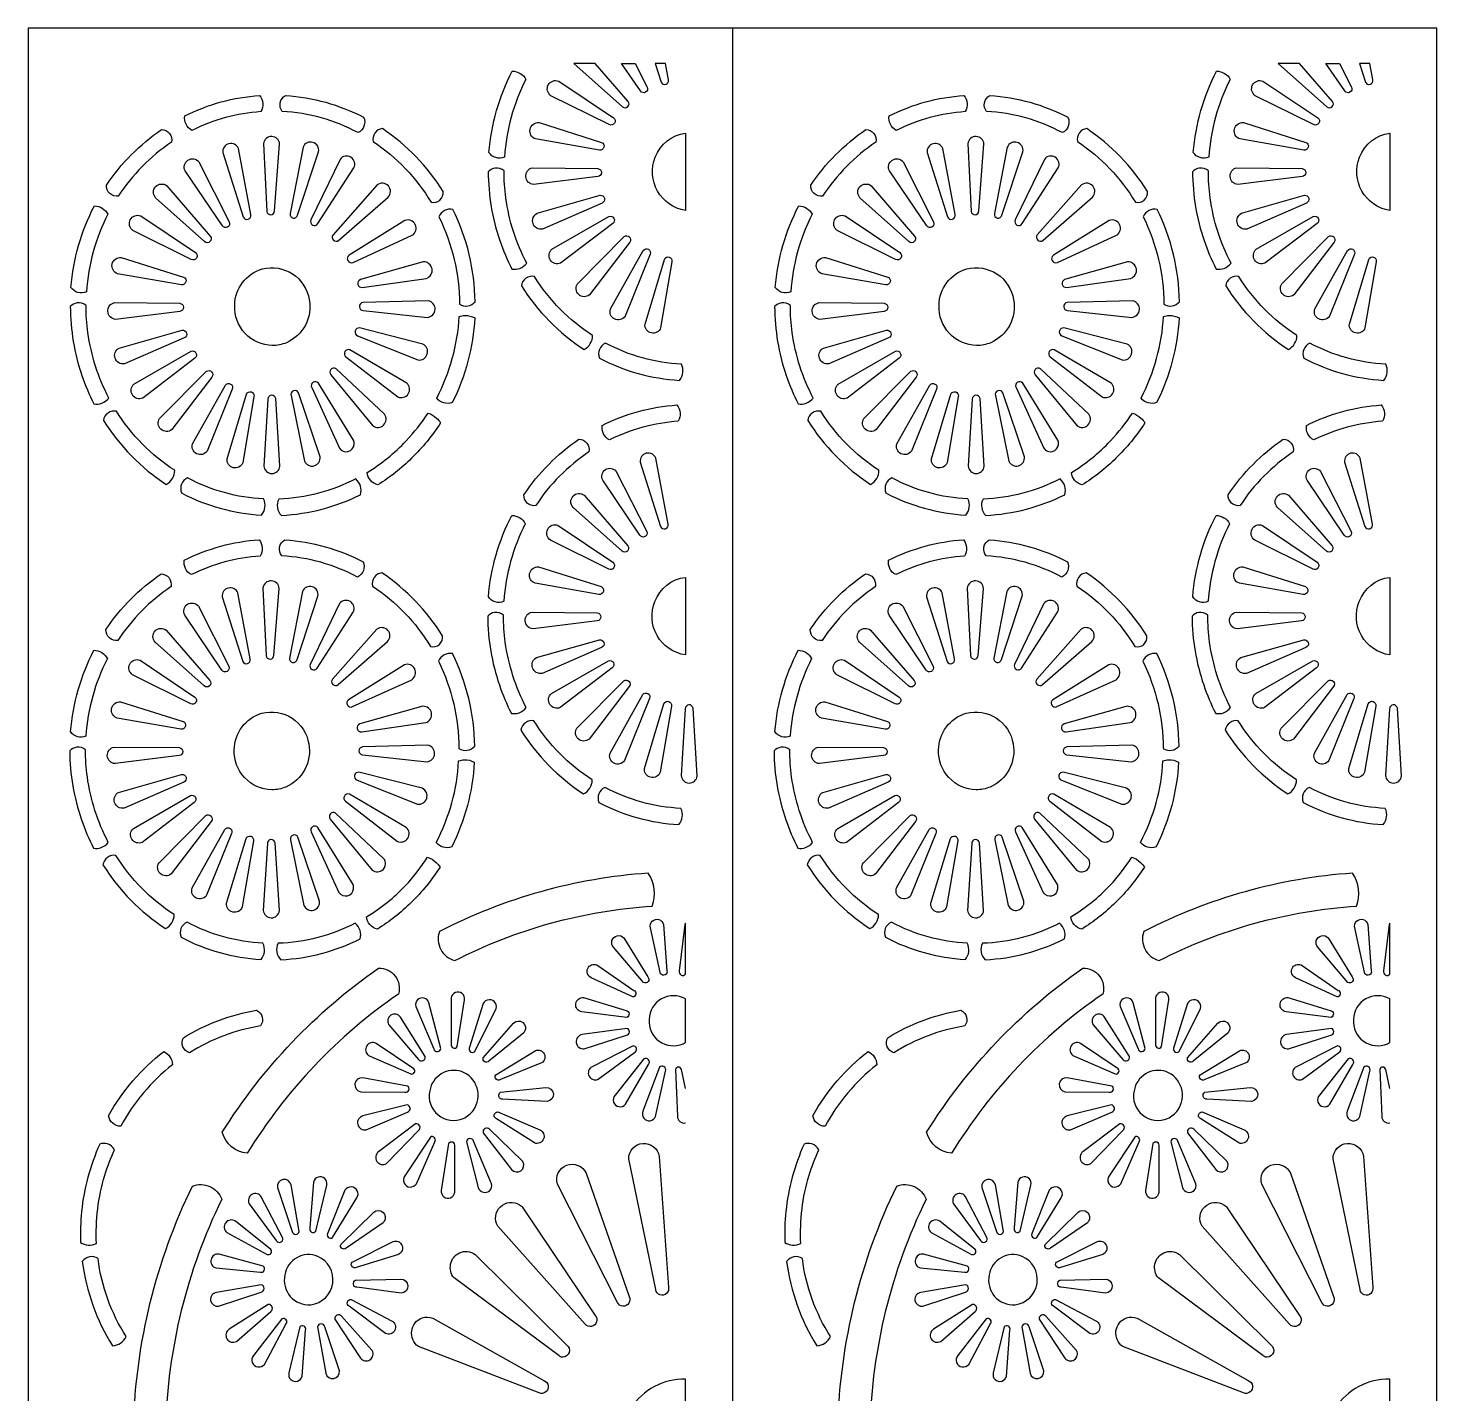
# Model space of a CAD drawing. Header units: millimetres. Extents: x -250 to 750, y -1000 to 1000.
# Drawn here: x -250 to 750, y 30 to 1000 of the extents above; entities that cross this region are included whole.
import ezdxf

# ---------------------------------------------------------------- set-up
doc = ezdxf.new("R2010")
doc.units = ezdxf.units.MM
doc.layers.add('Image', color=70, linetype='Continuous')

msp = doc.modelspace()

# ---------------------------------------------------------------- linework, layer by layer
at = {"layer": 'Image'}
msp.add_line((250, 1000), (250, -1000), dxfattribs=at)
msp.add_lwpolyline([(250, 1000), (-250, 1000), (-250, -1000), (750, -1000), (750, 1000)], close=True, dxfattribs=at)
for points in [[(137.4, 975), (171.9, 944.1, 0.876169), (176, 948), (152.6, 975)], [(171.3, 975), (180.9, 975), (189.4, 958.1, -0.944434), (184.6, 955.4)], [(195.1, 975), (199.4, 961.6, 0.905371), (204.6, 963.4), (202.5, 975)], [(637.4, 975), (671.9, 944.1, 0.876169), (676, 948), (652.6, 975)], [(671.3, 975), (680.9, 975), (689.4, 958.1, -0.944434), (684.6, 955.4)], [(695.1, 975), (699.4, 961.6, 0.905371), (704.6, 963.4), (702.5, 975)], [(103.3, 963.6, 0.101503), (88.1, 908.5, -0.367731), (77.1, 911.7, -0.099047), (93.6, 969.5, -0.274684)], [(162.5, 931.5), (121.1, 952, -0.893427), (126.6, 962.4), (165.5, 936.3, -0.92788)], [(603.3, 963.6, 0.101503), (588.1, 908.5, -0.367731), (577.1, 911.7, -0.099047), (593.6, 969.5, -0.274684)], [(662.5, 931.5), (621.1, 952, -0.893427), (626.6, 962.4), (665.5, 936.3, -0.92788)], [(-84.8, 940.7, 0.099062), (-133.7, 927.4, -0.320284), (-138.8, 937.7, -0.099864), (-85.7, 952.2, -0.301781)], [(-15.8, 925.8, 0.109911), (-69.6, 940.8, -0.460484), (-67.3, 952.2, -0.103861), (-11.9, 936.7, -0.413138)], [(415.2, 940.7, 0.099062), (366.3, 927.4, -0.320284), (361.2, 937.7, -0.099864), (414.3, 952.2, -0.301781)], [(484.2, 925.8, 0.109911), (430.4, 940.8, -0.460484), (432.7, 952.2, -0.103861), (488.1, 936.7, -0.413138)], [(155.5, 913.4), (110.2, 921.3, -0.8837), (112.7, 932.9), (157, 918.9, -0.892885)], [(655.5, 913.4), (610.2, 921.3, -0.8837), (612.7, 932.9), (657, 918.9, -0.892885)], [(-148.2, 919, 0.100325), (-186, 880.7, -0.474449), (-194.4, 888.4, -0.095753), (-155.4, 928, -0.471779)], [(-75.1, 870.2), (-71.5, 917.7, 0.91413), (-82.9, 918), (-80.6, 869.9, 0.933867)], [(-5.1, 919.4, -0.111041), (36, 876.4, 0.528158), (44.6, 884, 0.103425), (1.5, 928.7, 0.446885)], [(216.6, 925.5), (216.6, 870.5, -0.481858), (195.2, 908.4, -0.27641)], [(351.8, 919, 0.100325), (314, 880.7, -0.474449), (305.6, 888.4, -0.095753), (344.6, 928, -0.471779)], [(424.9, 870.2), (428.5, 917.7, 0.91413), (417.1, 918), (419.4, 869.9, 0.933867)], [(494.9, 919.4, -0.111041), (536, 876.4, 0.528158), (544.6, 884, 0.103425), (501.5, 928.7, 0.446885)], [(716.6, 925.5), (716.6, 870.5, -0.481858), (695.2, 908.4, -0.27641)], [(-92, 867.6), (-100.7, 914.5, 0.886741), (-111.8, 911.6), (-97.3, 865.9, 0.92453)], [(-58.7, 867.1), (-43.9, 912.2, 0.920786), (-54.9, 915.5), (-64.1, 868.3, 0.939976)], [(408, 867.6), (399.3, 914.5, 0.886741), (388.2, 911.6), (402.7, 865.9, 0.92453)], [(441.3, 867.1), (456.1, 912.2, 0.920786), (445.1, 915.5), (435.9, 868.3, 0.939976)], [(-112.1, 859.7), (-138.5, 898.7, -0.923295), (-128.8, 905), (-107.3, 862.4, -0.940727)], [(-44.4, 861.2), (-18.8, 900.7, 0.923216), (-28.6, 906.8), (-49.3, 863.8, 0.939836)], [(99, 829.4, 0.107715), (103.9, 833, -0.086676), (89.1, 879.5, -0.033747), (87.8, 898.7, 0.216472), (81.4, 900.6, 0.173315), (76.6, 898, 0.080881), (84.8, 849.1, 0.036102), (93.4, 828.9, 0.136968)], [(154.4, 894.6), (108.8, 889, -0.874622), (108, 900.8), (154.4, 900.3, -0.882132)], [(387.9, 859.7), (361.5, 898.7, -0.923295), (371.2, 905), (392.7, 862.4, -0.940727)], [(455.6, 861.2), (481.2, 900.7, 0.923216), (471.4, 906.8), (450.7, 863.8, 0.939836)], [(599, 829.4, 0.107715), (603.9, 833, -0.086676), (589.1, 879.5, -0.033747), (587.8, 898.7, 0.216472), (581.4, 900.6, 0.173315), (576.6, 898, 0.080881), (584.8, 849.1, 0.036102), (593.4, 828.9, 0.136968)], [(654.4, 894.6), (608.8, 889, -0.874622), (608, 900.8), (654.4, 900.3, -0.882132)], [(-124.8, 848.4), (-159.5, 879.5, -0.922255), (-151.6, 888.1), (-120.7, 852.3, -0.931339)], [(-29.5, 849.4), (5.6, 880, 0.922159), (-2.2, 888.7), (-33.6, 853.3, 0.929388)], [(157.4, 875.8), (115.1, 857.3, -0.857226), (111.3, 868.5), (156, 881.3, -0.877378)], [(375.2, 848.4), (340.5, 879.5, -0.922255), (348.4, 888.1), (379.3, 852.3, -0.931339)], [(470.5, 849.4), (505.6, 880, 0.922159), (497.8, 888.7), (466.4, 853.3, 0.929388)], [(657.4, 875.8), (615.1, 857.3, -0.857226), (611.3, 868.5), (656, 881.3, -0.877378)], [(-193.4, 867.9, 0.101503), (-208.6, 812.8, -0.367731), (-219.6, 815.9, -0.099047), (-203, 873.8, -0.274684)], [(41.6, 866, -0.113595), (56.2, 803.9, 0.374628), (67.3, 805.7, 0.111206), (51.5, 871.3, 0.352857)], [(306.6, 867.9, 0.101503), (291.4, 812.8, -0.367731), (280.4, 815.9, -0.099047), (297, 873.8, -0.274684)], [(541.6, 866, -0.113595), (556.2, 803.9, 0.374628), (567.3, 805.7, 0.111206), (551.5, 871.3, 0.352857)], [(-134.2, 835.7), (-175.6, 856.3, -0.893427), (-170.1, 866.7), (-131.2, 840.6, -0.92788)], [(-19.4, 833.7), (22.6, 852.9, 0.891747), (17.5, 863.5), (-22.2, 838.7, 0.926439)], [(165, 861.3), (128, 833.1, -0.855727), (121.8, 843), (162.3, 866.3, -0.875583)], [(365.8, 835.7), (324.4, 856.3, -0.893427), (329.9, 866.7), (368.8, 840.6, -0.92788)], [(480.6, 833.7), (522.6, 852.9, 0.891747), (517.5, 863.5), (477.8, 838.7, 0.926439)], [(665, 861.3), (628, 833.1, -0.855727), (621.8, 843), (662.3, 866.3, -0.875583)], [(177.1, 848), (148.5, 810.6, -0.867879), (140, 818.5), (173.2, 852, -0.875832)], [(677.1, 848), (648.5, 810.6, -0.867879), (640, 818.5), (673.2, 852, -0.875832)], [(191.5, 839.4), (173.7, 795.4, -0.879882), (163.4, 800.6), (186.7, 842.2, -0.914826)], [(691.5, 839.4), (673.7, 795.4, -0.879882), (663.4, 800.6), (686.7, 842.2, -0.914826)], [(-141.2, 817.7), (-186.5, 825.6, -0.8837), (-184, 837.2), (-139.7, 823.2, -0.892885)], [(-12.8, 815.9), (32.6, 822.3, 0.881921), (30.5, 834), (-14.2, 821.4, 0.89127)], [(207, 834.1), (199, 787.2, -0.886236), (187.9, 789.8), (201.7, 835.8, -0.925431)], [(358.8, 817.7), (313.5, 825.6, -0.8837), (316, 837.2), (360.3, 823.2, -0.892885)], [(487.2, 815.9), (532.6, 822.3, 0.881921), (530.5, 834), (485.8, 821.4, 0.89127)], [(707, 834.1), (699, 787.2, -0.886236), (687.9, 789.8), (701.7, 835.8, -0.925431)], [(-76.7, 774.6, -0.418419), (-103.4, 803.1, -0.330431), (-83.7, 829, -0.442058), (-50.5, 807.2, -0.350808), (-66.7, 776.6, -0.100155)], [(150.7, 781.8, -0.111809), (109.4, 823.7, 0.417735), (100.1, 817.1, 0.107835), (144.7, 771.8, 0.273625)], [(423.3, 774.6, -0.418419), (396.6, 803.1, -0.330431), (416.3, 829, -0.442058), (449.5, 807.2, -0.350808), (433.3, 776.6, -0.100155)], [(650.7, 781.8, -0.111809), (609.4, 823.7, 0.417735), (600.1, 817.1, 0.107835), (644.7, 771.8, 0.273625)], [(-197.7, 733.6, 0.107715), (-192.7, 737.3, -0.086676), (-207.6, 783.8, -0.033747), (-208.9, 803, 0.216472), (-215.2, 804.9, 0.173315), (-220.1, 802.3, 0.080881), (-211.9, 753.4, 0.036102), (-203.3, 733.2, 0.136968)], [(-142.3, 798.9), (-187.9, 793.2, -0.874622), (-188.6, 805.1), (-142.3, 804.6, -0.882132)], [(-12.2, 799.4), (33.4, 794.6, 0.875674), (34, 806.4), (-12.4, 805.2, 0.882844)], [(302.3, 733.6, 0.107715), (307.3, 737.3, -0.086676), (292.4, 783.8, -0.033747), (291.1, 803, 0.216472), (284.8, 804.9, 0.173315), (279.9, 802.3, 0.080881), (288.1, 753.4, 0.036102), (296.7, 733.2, 0.136968)], [(357.7, 798.9), (312.1, 793.2, -0.874622), (311.4, 805.1), (357.7, 804.6, -0.882132)], [(487.8, 799.4), (533.4, 794.6, 0.875674), (534, 806.4), (487.6, 805.2, 0.882844)], [(59.9, 795.9, -0.123426), (67.1, 794.3, -0.102491), (51.1, 734.2, -0.339807), (40, 737.3, 0.106987), (56, 795.3, -0.066024)], [(559.9, 795.9, -0.123426), (567.1, 794.3, -0.102491), (551.1, 734.2, -0.339807), (540, 737.3, 0.106987), (556, 795.3, -0.066024)], [(-139.2, 780), (-181.6, 761.6, -0.857226), (-185.4, 772.8), (-140.7, 785.6, -0.877378)], [(-16.2, 781.6), (26.7, 764.4, 0.857978), (30.2, 775.7), (-14.8, 787.1, 0.878237)], [(360.8, 780), (318.4, 761.6, -0.857226), (314.6, 772.8), (359.3, 785.6, -0.877378)], [(483.8, 781.6), (526.7, 764.4, 0.857978), (530.2, 775.7), (485.2, 787.1, 0.878237)], [(-131.7, 765.6), (-168.7, 737.3, -0.855727), (-174.9, 747.2), (-134.4, 770.6, -0.875583)], [(-24.4, 766.6), (12.4, 738.1, 0.855733), (18.8, 748), (-21.6, 771.6, 0.875759)], [(213.8, 761.4, -0.111829), (159.9, 776.3, 0.408051), (155.6, 765.7, 0.106736), (212.3, 749.9, 0.295471)], [(368.3, 765.6), (331.3, 737.3, -0.855727), (325.1, 747.2), (365.6, 770.6, -0.875583)], [(475.6, 766.6), (512.4, 738.1, 0.855733), (518.8, 748), (478.4, 771.6, 0.875759)], [(713.8, 761.4, -0.111829), (659.9, 776.3, 0.408051), (655.6, 765.7, 0.106736), (712.3, 749.9, 0.295471)], [(-119.6, 752.2), (-148.1, 714.9, -0.867879), (-156.7, 722.8), (-123.5, 756.3, -0.875832)], [(-35.1, 753.8), (-5.3, 717.6, 0.86419), (2.9, 725.8), (-31.4, 758.1, 0.875481)], [(380.4, 752.2), (351.9, 714.9, -0.867879), (343.3, 722.8), (376.5, 756.3, -0.875832)], [(464.9, 753.8), (494.7, 717.6, 0.86419), (502.9, 725.8), (468.6, 758.1, 0.875481)], [(-105.2, 743.7), (-123, 699.7, -0.879882), (-133.3, 704.9), (-110, 746.5, -0.914826)], [(-89.7, 738.4), (-97.7, 691.4, -0.886236), (-108.8, 694.1), (-95, 740.1, -0.925431)], [(-63.4, 739.2), (-53.8, 692.6, 0.885666), (-42.8, 695.6), (-58.1, 741, 0.923467)], [(-48.7, 744.8), (-29, 701.7, 0.704202), (-18.6, 704.4, 0.120869), (-19, 707.4), (-44, 747.9, 0.910283)], [(394.8, 743.7), (377, 699.7, -0.879882), (366.7, 704.9), (390, 746.5, -0.914826)], [(410.3, 738.4), (402.3, 691.4, -0.886236), (391.2, 694.1), (405, 740.1, -0.925431)], [(436.6, 739.2), (446.2, 692.6, 0.885666), (457.2, 695.6), (441.9, 741, 0.923467)], [(451.3, 744.8), (471, 701.7, 0.704202), (481.4, 704.4, 0.120869), (481, 707.4), (456, 747.9, 0.910283)], [(-79.8, 736.6), (-82.7, 689, 0.913388), (-71.3, 688.9), (-74.3, 736.9, 0.933068)], [(211.5, 720.8, 0.099062), (162.6, 707.6, -0.320284), (157.5, 717.9, -0.099864), (210.6, 732.4, -0.301781)], [(420.2, 736.6), (417.3, 689, 0.913388), (428.7, 688.9), (425.7, 736.9, 0.933068)], [(711.5, 720.8, 0.099062), (662.6, 707.6, -0.320284), (657.5, 717.9, -0.099864), (710.6, 732.4, -0.301781)], [(-146, 686, -0.111809), (-187.3, 728, 0.417735), (-196.6, 721.4, 0.107835), (-152, 676, 0.273625)], [(39.9, 723.1, -0.064647), (42.8, 719.7, -0.055269), (22.2, 694.6, -0.053077), (-1.7, 675.7, -0.167022), (-7.1, 678.9, -0.147048), (-9.4, 684.4, 0.06689), (18.3, 706.9, 0.045998), (33.9, 726.7, -0.110115)], [(354, 686, -0.111809), (312.7, 728, 0.417735), (303.4, 721.4, 0.107835), (348, 676, 0.273625)], [(539.9, 723.1, -0.064647), (542.8, 719.7, -0.055269), (522.2, 694.6, -0.053077), (498.3, 675.7, -0.167022), (492.9, 678.9, -0.147048), (490.6, 684.4, 0.06689), (518.3, 706.9, 0.045998), (533.9, 726.7, -0.110115)], [(148.1, 699.1, 0.100325), (110.3, 660.9, -0.474449), (101.9, 668.6, -0.095753), (141, 708.1, -0.471779)], [(648.1, 699.1, 0.100325), (610.3, 660.9, -0.474449), (601.9, 668.6, -0.095753), (641, 708.1, -0.471779)], [(204.3, 647.8), (195.6, 694.6, 0.886741), (184.5, 691.8), (199, 646.1, 0.92453)], [(704.3, 647.8), (695.6, 694.6, 0.886741), (684.5, 691.8), (699, 646.1, 0.92453)], [(-82.9, 665.7, -0.111829), (-136.8, 680.6, 0.408051), (-141.1, 669.9, 0.106736), (-84.4, 654.2, 0.295471)], [(184.2, 639.9), (157.9, 678.9, -0.923295), (167.5, 685.2), (189.1, 642.5, -0.940727)], [(417.1, 665.7, -0.111829), (363.2, 680.6, 0.408051), (358.9, 669.9, 0.106736), (415.6, 654.2, 0.295471)], [(684.2, 639.9), (657.9, 678.9, -0.923295), (667.5, 685.2), (689.1, 642.5, -0.940727)], [(-17.5, 679.9, -0.111252), (-72.1, 665.6, 0.338404), (-70.2, 654, 0.104119), (-14.1, 668.7, 0.308605)], [(482.5, 679.9, -0.111252), (427.9, 665.6, 0.338404), (429.8, 654, 0.104119), (485.9, 668.7, 0.308605)], [(171.6, 628.6), (136.8, 659.7, -0.922255), (144.7, 668.3), (175.6, 632.4, -0.931339)], [(671.6, 628.6), (636.8, 659.7, -0.922255), (644.7, 668.3), (675.6, 632.4, -0.931339)], [(102.9, 648.1, 0.101503), (87.7, 593, -0.367731), (76.7, 596.1, -0.099047), (93.3, 654, -0.274684)], [(602.9, 648.1, 0.101503), (587.7, 593, -0.367731), (576.7, 596.1, -0.099047), (593.3, 654, -0.274684)], [(162.1, 615.9), (120.7, 636.5, -0.893427), (126.2, 646.9), (165.1, 620.7, -0.92788)], [(662.1, 615.9), (620.7, 636.5, -0.893427), (626.2, 646.9), (665.1, 620.7, -0.92788)], [(-85.2, 625.1, 0.099062), (-134.1, 611.9, -0.320284), (-139.2, 622.2, -0.099864), (-86, 636.7, -0.301781)], [(-16.2, 610.2, 0.109911), (-70, 625.2, -0.460484), (-67.7, 636.7, -0.103861), (-12.3, 621.1, -0.413138)], [(414.8, 625.1, 0.099062), (365.9, 611.9, -0.320284), (360.8, 622.2, -0.099864), (414, 636.7, -0.301781)], [(483.8, 610.2, 0.109911), (430, 625.2, -0.460484), (432.3, 636.7, -0.103861), (487.7, 621.1, -0.413138)], [(-148.6, 603.4, 0.100325), (-186.3, 565.2, -0.474449), (-194.8, 572.9, -0.095753), (-155.7, 612.4, -0.471779)], [(-5.5, 603.8, -0.111041), (35.6, 560.8, 0.528158), (44.2, 568.5, 0.103425), (1.1, 613.2, 0.446885)], [(155.1, 597.9), (109.8, 605.8, -0.8837), (112.3, 617.4), (156.7, 603.4, -0.892885)], [(216.6, 610), (216.6, 554.9, -0.486568), (194.9, 592.9, -0.280081)], [(351.4, 603.4, 0.100325), (313.7, 565.2, -0.474449), (305.2, 572.9, -0.095753), (344.3, 612.4, -0.471779)], [(494.5, 603.8, -0.111041), (535.6, 560.8, 0.528158), (544.2, 568.5, 0.103425), (501.1, 613.2, 0.446885)], [(655.1, 597.9), (609.8, 605.8, -0.8837), (612.3, 617.4), (656.7, 603.4, -0.892885)], [(716.6, 610), (716.6, 554.9, -0.486568), (694.9, 592.9, -0.280081)], [(-92.4, 552.1), (-101.1, 598.9, 0.886741), (-112.2, 596.1), (-97.7, 550.3, 0.92453)], [(-75.5, 554.6), (-71.8, 602.1, 0.91413), (-83.3, 602.4), (-81, 554.4, 0.933867)], [(-59.1, 551.6), (-44.3, 596.7, 0.920786), (-55.3, 599.9), (-64.5, 552.7, 0.939976)], [(407.6, 552.1), (398.9, 598.9, 0.886741), (387.8, 596.1), (402.3, 550.3, 0.92453)], [(424.5, 554.6), (428.2, 602.1, 0.91413), (416.7, 602.4), (419, 554.4, 0.933867)], [(440.9, 551.6), (455.7, 596.7, 0.920786), (444.7, 599.9), (435.5, 552.7, 0.939976)], [(-112.5, 544.1), (-138.8, 583.2, -0.923295), (-129.1, 589.5), (-107.6, 546.8, -0.940727)], [(-44.8, 545.6), (-19.2, 585.2, 0.923216), (-29, 591.3), (-49.7, 548.2, 0.939836)], [(387.5, 544.1), (361.2, 583.2, -0.923295), (370.9, 589.5), (392.4, 546.8, -0.940727)], [(455.2, 545.6), (480.8, 585.2, 0.923216), (471, 591.3), (450.3, 548.2, 0.939836)], [(98.6, 513.8, 0.107715), (103.6, 517.5, -0.086676), (88.7, 564, -0.033747), (87.4, 583.2, 0.216472), (81.1, 585, 0.173315), (76.2, 582.4, 0.080881), (84.5, 533.6, 0.036102), (93, 513.4, 0.136968)], [(154, 579.1), (108.4, 573.4, -0.874622), (107.7, 585.3), (154, 584.8, -0.882132)], [(598.6, 513.8, 0.107715), (603.6, 517.5, -0.086676), (588.7, 564, -0.033747), (587.4, 583.2, 0.216472), (581.1, 585, 0.173315), (576.2, 582.4, 0.080881), (584.5, 533.6, 0.036102), (593, 513.4, 0.136968)], [(654, 579.1), (608.4, 573.4, -0.874622), (607.7, 585.3), (654, 584.8, -0.882132)], [(-125.1, 532.9), (-159.9, 564, -0.922255), (-152, 572.5), (-121, 536.7, -0.931339)], [(-29.9, 533.8), (5.2, 564.5, 0.922159), (-2.5, 573.1), (-33.9, 537.7, 0.929388)], [(374.9, 532.9), (340.1, 564, -0.922255), (348, 572.5), (379, 536.7, -0.931339)], [(470.1, 533.8), (505.2, 564.5, 0.922159), (497.5, 573.1), (466.1, 537.7, 0.929388)], [(157.1, 560.2), (114.8, 541.8, -0.857226), (110.9, 553), (155.6, 565.7, -0.877378)], [(657.1, 560.2), (614.8, 541.8, -0.857226), (610.9, 553), (655.6, 565.7, -0.877378)], [(-193.8, 552.3, 0.101503), (-209, 497.3, -0.367731), (-219.9, 500.4, -0.099047), (-203.4, 558.2, -0.274684)], [(-134.6, 520.2), (-175.9, 540.8, -0.893427), (-170.5, 551.2), (-131.6, 525, -0.92788)], [(41.3, 550.5, -0.113595), (55.8, 488.4, 0.374628), (67, 490.2, 0.111206), (51.2, 555.8, 0.352857)], [(164.6, 545.8), (127.7, 517.5, -0.855727), (121.4, 527.4), (161.9, 550.8, -0.875583)], [(306.2, 552.3, 0.101503), (291, 497.3, -0.367731), (280.1, 500.4, -0.099047), (296.6, 558.2, -0.274684)], [(365.4, 520.2), (324.1, 540.8, -0.893427), (329.5, 551.2), (368.4, 525, -0.92788)], [(541.3, 550.5, -0.113595), (555.8, 488.4, 0.374628), (567, 490.2, 0.111206), (551.2, 555.8, 0.352857)], [(664.6, 545.8), (627.7, 517.5, -0.855727), (621.4, 527.4), (661.9, 550.8, -0.875583)], [(-19.7, 518.2), (22.3, 537.3, 0.891747), (17.1, 547.9), (-22.6, 523.1, 0.926439)], [(480.3, 518.2), (522.3, 537.3, 0.891747), (517.1, 547.9), (477.4, 523.1, 0.926439)], [(176.7, 532.4), (148.2, 495.1, -0.867879), (139.6, 503), (172.9, 536.5, -0.875832)], [(676.7, 532.4), (648.2, 495.1, -0.867879), (639.6, 503), (672.9, 536.5, -0.875832)], [(-141.6, 502.2), (-186.9, 510.1, -0.8837), (-184.4, 521.6), (-140, 507.7, -0.892885)], [(191.1, 523.9), (173.3, 479.9, -0.879882), (163.1, 485.1), (186.3, 526.7, -0.914826)], [(206.6, 518.6), (198.7, 471.6, -0.886236), (187.5, 474.3), (201.3, 520.2, -0.925431)], [(358.4, 502.2), (313.1, 510.1, -0.8837), (315.6, 521.6), (360, 507.7, -0.892885)], [(691.1, 523.9), (673.3, 479.9, -0.879882), (663.1, 485.1), (686.3, 526.7, -0.914826)], [(706.6, 518.6), (698.7, 471.6, -0.886236), (687.5, 474.3), (701.3, 520.2, -0.925431)], [(-77.1, 459.1, -0.418419), (-103.7, 487.5, -0.330431), (-84.1, 513.5, -0.442058), (-50.8, 491.7, -0.350808), (-67.1, 461.1, -0.100155)], [(-13.2, 500.3), (32.3, 506.8, 0.881921), (30.1, 518.4), (-14.6, 505.9, 0.89127)], [(216.5, 516.7), (213.6, 469.2, 0.913388), (225, 469), (222, 517.1, 0.933068)], [(422.9, 459.1, -0.418419), (396.3, 487.5, -0.330431), (415.9, 513.5, -0.442058), (449.2, 491.7, -0.350808), (432.9, 461.1, -0.100155)], [(486.8, 500.3), (532.3, 506.8, 0.881921), (530.1, 518.4), (485.4, 505.9, 0.89127)], [(716.5, 516.7), (713.6, 469.2, 0.913388), (725, 469), (722, 517.1, 0.933068)], [(150.4, 466.2, -0.111809), (109, 508.2, 0.417735), (99.8, 501.5, 0.107835), (144.3, 456.2, 0.273625)], [(650.4, 466.2, -0.111809), (609, 508.2, 0.417735), (599.8, 501.5, 0.107835), (644.3, 456.2, 0.273625)], [(-12.6, 483.9), (33, 479, 0.875674), (33.6, 490.9), (-12.7, 489.6, 0.882844)], [(487.4, 483.9), (533, 479, 0.875674), (533.6, 490.9), (487.3, 489.6, 0.882844)], [(-198.1, 418.1, 0.107715), (-193.1, 421.7, -0.086676), (-208, 468.3, -0.033747), (-209.3, 487.5, 0.216472), (-215.6, 489.3, 0.173315), (-220.5, 486.7, 0.080881), (-212.2, 437.9, 0.036102), (-203.7, 417.7, 0.136968)], [(-142.7, 483.4), (-188.3, 477.7, -0.874622), (-189, 489.5), (-142.7, 489.1, -0.882132)], [(59.5, 480.4, -0.123426), (66.7, 478.8, -0.102491), (50.7, 418.6, -0.339807), (39.7, 421.8, 0.106987), (55.6, 479.7, -0.066024)], [(301.9, 418.1, 0.107715), (306.9, 421.7, -0.086676), (292, 468.3, -0.033747), (290.7, 487.5, 0.216472), (284.4, 489.3, 0.173315), (279.5, 486.7, 0.080881), (287.8, 437.9, 0.036102), (296.3, 417.7, 0.136968)], [(357.3, 483.4), (311.7, 477.7, -0.874622), (311, 489.5), (357.3, 489.1, -0.882132)], [(559.5, 480.4, -0.123426), (566.7, 478.8, -0.102491), (550.7, 418.6, -0.339807), (539.7, 421.8, 0.106987), (555.6, 479.7, -0.066024)], [(-139.6, 464.5), (-181.9, 446.1, -0.857226), (-185.8, 457.3), (-141.1, 470, -0.877378)], [(-16.5, 466), (26.3, 448.9, 0.857978), (29.8, 460.2), (-15.2, 471.6, 0.878237)], [(360.4, 464.5), (318.1, 446.1, -0.857226), (314.2, 457.3), (358.9, 470, -0.877378)], [(483.5, 466), (526.3, 448.9, 0.857978), (529.8, 460.2), (484.8, 471.6, 0.878237)], [(213.4, 445.9, -0.111829), (159.5, 460.8, 0.408051), (155.2, 450.1, 0.106736), (211.9, 434.4, 0.295471)], [(713.4, 445.9, -0.111829), (659.5, 460.8, 0.408051), (655.2, 450.1, 0.106736), (711.9, 434.4, 0.295471)], [(-132.1, 450.1), (-169, 421.8, -0.855727), (-175.3, 431.7), (-134.8, 455.1, -0.875583)], [(-24.7, 451), (12.1, 422.5, 0.855733), (18.4, 432.4), (-22, 456, 0.875759)], [(367.9, 450.1), (331, 421.8, -0.855727), (324.7, 431.7), (365.2, 455.1, -0.875583)], [(475.3, 451), (512.1, 422.5, 0.855733), (518.4, 432.4), (478, 456, 0.875759)], [(-120, 436.7), (-148.5, 399.4, -0.867879), (-157.1, 407.2), (-123.8, 440.8, -0.875832)], [(-35.5, 438.3), (-5.7, 402.1, 0.86419), (2.6, 410.2), (-31.8, 442.5, 0.875481)], [(380, 436.7), (351.5, 399.4, -0.867879), (342.9, 407.2), (376.2, 440.8, -0.875832)], [(464.5, 438.3), (494.3, 402.1, 0.86419), (502.6, 410.2), (468.2, 442.5, 0.875481)], [(-105.6, 428.1), (-123.3, 384.2, -0.879882), (-133.6, 389.4), (-110.4, 431, -0.914826)], [(-49, 429.3), (-29.4, 386.2, 0.704202), (-19, 388.9, 0.120869), (-19.3, 391.8), (-44.4, 432.3, 0.910283)], [(394.4, 428.1), (376.7, 384.2, -0.879882), (366.4, 389.4), (389.6, 431, -0.914826)], [(451, 429.3), (470.6, 386.2, 0.704202), (481, 388.9, 0.120869), (480.7, 391.8), (455.6, 432.3, 0.910283)], [(-90.1, 422.9), (-98, 375.9, -0.886236), (-109.2, 378.6), (-95.3, 424.5, -0.925431)], [(-80.2, 421), (-83.1, 373.5, 0.913388), (-71.7, 373.3), (-74.7, 421.4, 0.933068)], [(-63.7, 423.6), (-54.2, 377, 0.885666), (-43.2, 380.1), (-58.5, 425.5, 0.923467)], [(409.9, 422.9), (402, 375.9, -0.886236), (390.8, 378.6), (404.7, 424.5, -0.925431)], [(419.8, 421), (416.9, 373.5, 0.913388), (428.3, 373.3), (425.3, 421.4, 0.933068)], [(436.3, 423.6), (445.8, 377, 0.885666), (456.8, 380.1), (441.5, 425.5, 0.923467)], [(-146.3, 370.5, -0.111809), (-187.7, 412.5, 0.417735), (-196.9, 405.8, 0.107835), (-152.4, 360.5, 0.273625)], [(39.6, 407.6, -0.064647), (42.4, 404.2, -0.055269), (21.8, 379, -0.053077), (-2.1, 360.1, -0.167022), (-7.5, 363.4, -0.147048), (-9.8, 368.9, 0.06689), (18, 391.3, 0.045998), (33.5, 411.2, -0.110115)], [(353.7, 370.5, -0.111809), (312.3, 412.5, 0.417735), (303.1, 405.8, 0.107835), (347.6, 360.5, 0.273625)], [(539.6, 407.6, -0.064647), (542.4, 404.2, -0.055269), (521.8, 379, -0.053077), (497.9, 360.1, -0.167022), (492.5, 363.4, -0.147048), (490.2, 368.9, 0.06689), (518, 391.3, 0.045998), (533.5, 411.2, -0.110115)], [(193, 376.5, 0.245629), (190.2, 399.9, 0.102134), (41.9, 358.4, 0.432862), (52.8, 337.8, -0.102825)], [(693, 376.5, 0.245629), (690.2, 399.9, 0.102134), (541.9, 358.4, 0.432862), (552.8, 337.8, -0.102825)], [(-83.3, 350.2, -0.111829), (-137.2, 365.1, 0.408051), (-141.5, 354.4, 0.106736), (-84.7, 338.6, 0.295471)], [(-17.8, 364.3, -0.111252), (-72.5, 350.1, 0.338404), (-70.6, 338.4, 0.104119), (-14.4, 353.2, 0.308605)], [(199, 328.5), (191.7, 361.1, -1.021872), (201.1, 363.4), (203.5, 330.5, -0.843724)], [(212.2, 330.6, 0.809673), (216.6, 328.2), (216.6, 364.5, 0.059727), (216.1, 363.4), (212.2, 330.6, 0.004227)], [(416.7, 350.2, -0.111829), (362.8, 365.1, 0.408051), (358.5, 354.4, 0.106736), (415.3, 338.6, 0.295471)], [(482.2, 364.3, -0.111252), (427.5, 350.1, 0.338404), (429.4, 338.4, 0.104119), (485.6, 353.2, 0.308605)], [(699, 328.5), (691.7, 361.1, -1.021872), (701.1, 363.4), (703.5, 330.5, -0.843724)], [(712.2, 330.6, 0.809673), (716.6, 328.2), (716.6, 364.5, 0.059727), (716.1, 363.4), (712.2, 330.6, 0.004227)], [(186.9, 322.2), (165.6, 347.3, -1.024086), (172.8, 353.9), (190, 326.2, -0.824339)], [(686.9, 322.2), (665.6, 347.3, -1.024086), (672.8, 353.9), (690, 326.2, -0.824339)], [(-94.5, 201, -0.316503), (-112.2, 215.9, -0.101727), (-1.3, 332.4, -0.511309), (12.9, 314.1, 0.104597)], [(179.2, 312), (149.6, 325.7, -0.986164), (153.7, 334.7), (180, 316.7, -0.797396)], [(245.3, 339.1, -0.026212)], [(405.5, 201, -0.316503), (387.8, 215.9, -0.101727), (498.7, 332.4, -0.511309), (512.9, 314.1, 0.104597)], [(679.2, 312), (649.6, 325.7, -0.986164), (653.7, 334.7), (680, 316.7, -0.797396)], [(42.9, 275.5), (34.5, 307.8, 1.003284), (25.2, 305.3), (37.9, 275.1, 0.836935)], [(54.6, 276.7), (59.8, 309.9, 1.019651), (50.3, 311.3), (50.3, 278.6, 0.846246)], [(66.8, 273.1), (81.8, 302.6, 1.023954), (73, 307.3), (63.3, 276.3, 0.837671)], [(174.9, 297.5), (143, 301.4, -0.974265), (144.3, 311.5), (174.4, 302.3, -0.79038)], [(216.6, 310.7, 0.561892), (190.8, 296.1, 0.570781), (214.9, 278.8, 0.028136), (216.6, 279.7)], [(542.9, 275.5), (534.5, 307.8, 1.003284), (525.2, 305.3), (537.9, 275.1, 0.836935)], [(554.6, 276.7), (559.8, 309.9, 1.019651), (550.3, 311.3), (550.3, 278.6, 0.846246)], [(566.8, 273.1), (581.8, 302.6, 1.023954), (573, 307.3), (563.3, 276.3, 0.837671)], [(674.9, 297.5), (643, 301.4, -0.974265), (644.3, 311.5), (674.4, 302.3, -0.79038)], [(716.6, 310.7, 0.561892), (690.8, 296.1, 0.570781), (714.9, 278.8, 0.028136), (716.6, 279.7)], [(-85.1, 291.4, 0.100325), (-135.4, 272.4, -0.474449), (-139.8, 283, -0.095753), (-87.8, 302.6, -0.471779)], [(414.9, 291.4, 0.100325), (364.6, 272.4, -0.474449), (360.2, 283, -0.095753), (412.2, 302.6, -0.471779)], [(31.8, 269.6), (14.2, 297.7, 0.95421), (5.9, 292.4, 0.012141), (6, 292.2), (27.2, 267.6, 0.799708)], [(73, 268.7), (94.6, 293.5, -0.875038), (102.4, 287.4, -0.052284), (101.8, 286.5), (77.1, 266.4, -0.818339)], [(531.8, 269.6), (514.2, 297.7, 0.95421), (505.9, 292.4, 0.012141), (506, 292.2), (527.2, 267.6, 0.799708)], [(573, 268.7), (594.6, 293.5, -0.875038), (602.4, 287.4, -0.052284), (601.8, 286.5), (577.1, 266.4, -0.818339)], [(175.1, 289.7), (143.3, 285.3, 0.973836), (144.7, 275.2), (174.7, 284.9, 0.790808)], [(675.1, 289.7), (643.3, 285.3, 0.973836), (644.7, 275.2), (674.7, 284.9, 0.790808)], [(-147.5, 263.9, 0.101503), (-184.3, 220.2, -0.367731), (-193, 227.6, -0.099047), (-153.8, 273.3, -0.274684)], [(23.8, 260.9), (-2.9, 279, 0.949096), (-8.3, 270.4), (21.6, 257.3, 0.779602)], [(81.9, 256.7), (109.9, 273.8, -0.949299), (114.5, 265.1), (85.2, 253.3, -0.817317)], [(179.4, 277.3), (150.3, 262.4, 0.986773), (154.7, 253.6), (180.4, 272.6, 0.821322)], [(352.5, 263.9, 0.101503), (315.7, 220.2, -0.367731), (307, 227.6, -0.099047), (346.2, 273.3, -0.274684)], [(523.8, 260.9), (497.1, 279, 0.949096), (491.7, 270.4), (521.6, 257.3, 0.779602)], [(581.9, 256.7), (609.9, 273.8, -0.949299), (614.5, 265.1), (585.2, 253.3, -0.817317)], [(679.4, 277.3), (650.3, 262.4, 0.986773), (654.7, 253.6), (680.4, 272.6, 0.821322)], [(187.1, 268), (166.6, 242.2, 1.024182), (174, 235.8), (190.4, 264.1, 0.825247)], [(198.2, 262.1), (186.4, 230.9, 1.023763), (195.4, 227.2), (202.4, 259.3, 0.845285)], [(687.1, 268), (666.6, 242.2, 1.024182), (674, 235.8), (690.4, 264.1, 0.825247)], [(698.2, 262.1), (686.4, 230.9, 1.023763), (695.4, 227.2), (702.4, 259.3, 0.845285)], [(19.4, 248.7), (-12.5, 254.6, 0.971953), (-13.9, 244.7), (17.5, 244.3, 0.787155)], [(66.1, 231.7, 0.493204), (57.7, 259, 0.460329), (35.1, 245.4, 0.611858), (58.9, 225.7, 0.134139)], [(519.4, 248.7), (487.5, 254.6, 0.971953), (486.1, 244.7), (517.5, 244.3, 0.787155)], [(566.1, 231.7, 0.493204), (557.7, 259, 0.460329), (535.1, 245.4, 0.611858), (558.9, 225.7, 0.134139)], [(85.4, 244.3), (117.5, 247.8, -0.973738), (118.5, 237.8), (86.8, 239.3, -0.785665)], [(585.4, 244.3), (617.5, 247.8, -0.973738), (618.5, 237.8), (586.8, 239.3, -0.785665)], [(19, 235.4), (-12.4, 227.5, 0.978021), (-10.1, 217.7), (19.3, 230.3, 0.791203)], [(83.4, 230.4), (113.2, 217.6, -0.984187), (109.5, 208.3), (82.4, 225.4, -0.820308)], [(519, 235.4), (487.6, 227.5, 0.978021), (489.9, 217.7), (519.3, 230.3, 0.791203)], [(583.4, 230.4), (613.2, 217.6, -0.984187), (609.5, 208.3), (582.4, 225.4, -0.820308)], [(24.9, 221.8), (-1.2, 202.1, 0.961166), (4.3, 193.7, 0.015774), (4.5, 193.9), (27.1, 217.1, 0.820645)], [(524.9, 221.8), (498.8, 202.1, 0.961166), (504.3, 193.7, 0.015774), (504.5, 193.9), (527.1, 217.1, 0.820645)], [(35.5, 212.5), (17.3, 184.9, 1.024127), (25.6, 179.3), (38.6, 209, 0.832282)], [(61.2, 209.1), (69.5, 176.7, 1.003284), (78.9, 179.3), (66.2, 209.5, 0.836935)], [(73, 215.5), (93.2, 189.4, 0.906751), (101.2, 195.1, 0.036532), (100.8, 195.7), (77.4, 218, 0.797906)], [(535.5, 212.5), (517.3, 184.9, 1.024127), (525.6, 179.3), (538.6, 209, 0.832282)], [(561.2, 209.1), (569.5, 176.7, 1.003284), (578.9, 179.3), (566.2, 209.5, 0.836935)], [(573, 215.5), (593.2, 189.4, 0.906751), (601.2, 195.1, 0.036532), (600.8, 195.7), (577.4, 218, 0.797906)], [(-207.5, 135.7, 0.107715), (-201.5, 137, -0.086676), (-195.6, 185.4, -0.033747), (-188.7, 203.4, 0.216472), (-193.7, 207.7, 0.173315), (-199.2, 207.4, 0.080881), (-212.1, 159.6, 0.036102), (-212.8, 137.7, 0.136968)], [(48.5, 207.9), (43.3, 174.6, 1.019564), (52.8, 173.3), (52.8, 206, 0.846906)], [(198, 198.8), (204.5, 105.9, -1.053668), (195.5, 104.1), (195.5, 104.2), (176.3, 197.1, -0.923924)], [(292.5, 135.7, 0.107715), (298.5, 137, -0.086676), (304.4, 185.4, -0.033747), (311.3, 203.4, 0.216472), (306.3, 207.7, 0.173315), (300.8, 207.4, 0.080881), (287.9, 159.6, 0.036102), (287.2, 137.7, 0.136968)], [(548.5, 207.9), (543.3, 174.6, 1.019564), (552.8, 173.3), (552.8, 206, 0.846906)], [(698, 198.8), (704.5, 105.9, -1.053668), (695.5, 104.1), (695.5, 104.2), (676.3, 197.1, -0.923924)], [(146.1, 186.9), (176.6, 99.3, -1.030394), (168.3, 95.1), (125.7, 179.1, -0.929745)], [(646.1, 186.9), (676.6, 99.3, -1.030394), (668.3, 95.1), (625.7, 179.1, -0.929745)], [(-57.6, 145.5), (-63.4, 178.5, 0.977994), (-73, 176.7), (-62.6, 145.5, 0.832628)], [(-45.8, 145.7), (-38.1, 178.4, 1.021142), (-47.4, 180.5), (-50, 148, 0.844964)], [(442.4, 145.5), (436.6, 178.5, 0.977994), (427, 176.7), (437.4, 145.5, 0.832628)], [(454.2, 145.7), (461.9, 178.4, 1.021142), (452.6, 180.5), (450, 148, 0.844964)], [(-152.6, 6, -0.292417), (-175.2, 7.7, -0.105869), (-133.4, 177.7, -0.417978), (-112.6, 168.3, 0.106895)], [(-69.1, 140.6), (-84.5, 170, 0.978533), (-93.1, 165.2), (-73.9, 139, 0.831176)], [(-34, 141.1), (-16.7, 169.3, 1.024142), (-25.1, 174.7), (-37.2, 144.6, 0.835799)], [(347.4, 6, -0.292417), (324.8, 7.7, -0.105869), (366.6, 177.7, -0.417978), (387.4, 168.3, 0.106895)], [(430.9, 140.6), (415.5, 170, 0.978533), (406.9, 165.2), (426.1, 139, 0.831176)], [(466, 141.1), (483.3, 169.3, 1.024142), (474.9, 174.7), (462.8, 144.6, 0.835799)], [(-28.1, 136.3), (-4.7, 159.2, -0.85669), (2.7, 152.6, -0.060238), (1.9, 151.6), (-24.2, 133.6, -0.796854)], [(101.2, 162.3), (152.4, 85.9, -1.037957), (145.5, 79.6), (83.4, 149.3, -0.785986), (98.9, 164.4, -0.071196)], [(471.9, 136.3), (495.3, 159.2, -0.85669), (502.7, 152.6, -0.060238), (501.9, 151.6), (475.8, 133.6, -0.796854)], [(601.2, 162.3), (652.4, 85.9, -1.037957), (645.5, 79.6), (583.4, 149.3, -0.785986), (598.9, 164.4, -0.071196)], [(-77.7, 132.6), (-102.9, 152.8, 0.949474), (-109, 144.7), (-80.3, 129.2, 0.779564)], [(422.3, 132.6), (397.1, 152.8, 0.949474), (391, 144.7), (419.7, 129.2, 0.779564)], [(-20.1, 123.6), (9, 138.3, -0.949535), (13, 129.2), (-17.1, 119.9, -0.786801)], [(67.3, 129), (132.2, 64.9, -0.71519), (129.5, 56.2, -0.158035), (126.6, 57.3), (52.3, 112.5, -0.483573), (56.1, 130.3, -0.284327)], [(479.9, 123.6), (509, 138.3, -0.949535), (513, 129.2), (482.9, 119.9, -0.786801)], [(567.3, 129), (632.2, 64.9, -0.71519), (629.5, 56.2, -0.158035), (626.6, 57.3), (552.3, 112.5, -0.483573), (556.1, 130.3, -0.284327)], [(-180.4, 70.8, -0.111809), (-200.4, 126.2, 0.417735), (-211.6, 124.1, 0.107835), (-190.1, 64.3, 0.273625)], [(-83.1, 120.8), (-114.4, 129.3, 0.96755), (-116.6, 119.6), (-85.3, 116.5, 0.786936)], [(-49.4, 93.4, 0.761717), (-44.4, 127.8, 0.479256), (-67.8, 114.6, 0.502988)], [(319.6, 70.8, -0.111809), (299.6, 126.2, 0.417735), (288.4, 124.1, 0.107835), (309.9, 64.3, 0.273625)], [(416.9, 120.8), (385.6, 129.3, 0.96755), (383.4, 119.6), (414.7, 116.5, 0.786936)], [(450.6, 93.4, 0.761717), (455.6, 127.8, 0.479256), (432.2, 114.6, 0.502988)], [(-17.6, 110.9), (14.6, 111.7, -0.960171), (14.9, 101.7), (-16.6, 105.8, -0.786155)], [(482.4, 110.9), (514.6, 111.7, -0.960171), (514.9, 101.7), (483.4, 105.8, -0.786155)], [(-84.5, 107.6), (-116.4, 102.2, 0.975921), (-114.9, 92.3), (-84.6, 102.4, 0.789592)], [(415.5, 107.6), (383.6, 102.2, 0.975921), (385.1, 92.3), (415.4, 102.4, 0.789592)], [(-79.7, 93.5), (-107.2, 76, 0.989998), (-102.1, 67.4), (-77.8, 88.6, 0.804939)], [(-20.7, 97.2), (8, 82, -0.98727), (3.7, 73), (-22.1, 92.3, -0.825267)], [(420.3, 93.5), (392.8, 76, 0.989998), (397.9, 67.4), (422.2, 88.6, 0.804939)], [(479.3, 97.2), (508, 82, -0.98727), (503.7, 73), (477.9, 92.3, -0.825267)], [(-69.9, 83.4), (-90, 57.4, 1.023968), (-82.3, 51.1), (-67, 79.6, 0.831334)], [(-32.2, 83.2), (-14, 55.5, 0.944749), (-5.8, 60.9, 0.016717), (-6, 61.2), (-27.6, 85.3, 0.797782)], [(37.2, 83.8), (116.1, 39.6, -1.025855), (112.7, 30.8), (27, 63.8, -0.606375), (29.8, 84.1, -0.181497)], [(430.1, 83.4), (410, 57.4, 1.023968), (417.7, 51.1), (433, 79.6, 0.831334)], [(467.8, 83.2), (486, 55.5, 0.944749), (494.2, 60.9, 0.016717), (494, 61.2), (472.4, 85.3, 0.797782)], [(537.2, 83.8), (616.1, 39.6, -1.025855), (612.7, 30.8), (527, 63.8, -0.606375), (529.8, 84.1, -0.181497)], [(-57.2, 77.7), (-64.9, 45, 1.021066), (-55.6, 42.8), (-53.1, 75.4, 0.845031)], [(-44.5, 77.8), (-38.7, 44.8, 0.977994), (-29.1, 46.6), (-39.5, 77.8, 0.832628)], [(442.8, 77.7), (435.1, 45, 1.021066), (444.4, 42.8), (446.9, 75.4, 0.845031)], [(455.5, 77.8), (461.3, 44.8, 0.977994), (470.9, 46.6), (460.5, 77.8, 0.832628)], [(216.6, 40.5, 0.264772), (178, 20, 0.369236), (186.2, -40.9, 0.193088), (216.6, -52)], [(716.6, 40.5, 0.264772), (678, 20, 0.369236), (686.2, -40.9, 0.193088), (716.6, -52)]]:
    msp.add_lwpolyline(points, format="xyb", close=True, dxfattribs=at)
for points in [[(216.6, 247.1), (213.7, 260.6, 0.832302), (209.6, 260.4), (210.9, 227.3, 0.457683), (216.6, 222.5)], [(716.6, 247.1), (713.7, 260.6, 0.832302), (709.6, 260.4), (710.9, 227.3, 0.457683), (716.6, 222.5)]]:
    msp.add_lwpolyline(points, format="xyb", dxfattribs=at)

doc.saveas('drawing.dxf')
